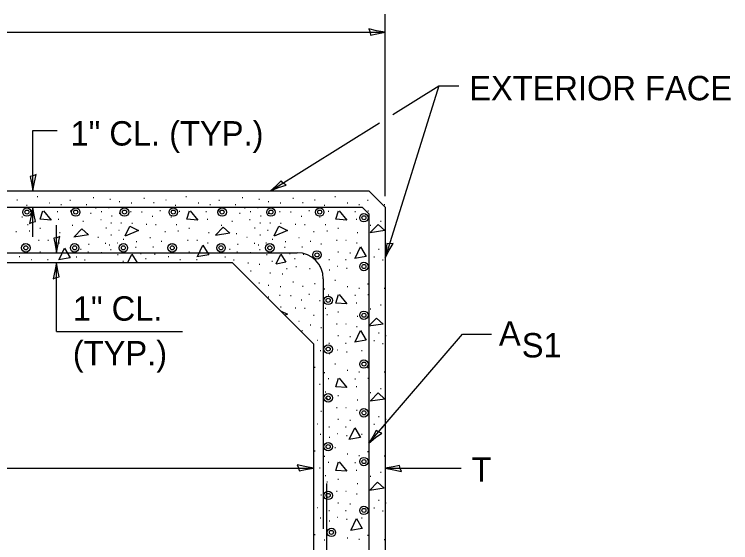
# Model space of a CAD drawing. Extents: x 43425 to 44105, y 33309 to 33761.
# Drawn here: x 43710.6 to 43781, y 33494.1 to 33546.1 of the extents above; entities that cross this region are included whole.
import ezdxf

# ---------------------------------------------------------------- set-up
doc = ezdxf.new("R2010")
doc.units = 0
doc.layers.add('Level 59', color=7, linetype='Continuous')
doc.layers.add('Level 60', color=7, linetype='Continuous')

msp = doc.modelspace()

# ---------------------------------------------------------------- linework, layer by layer
at = {"layer": 'Level 59'}
for p, q in [((43747.021, 33528.199), (43747.021, 33546.1)), ((43660.621, 33544.329), (43747.021, 33544.329)), ((43752.294, 33539.059), (43747.021, 33522.122)), ((43747.772, 33536.234), (43752.294, 33539.059)), ((43752.294, 33539.059), (43754.272, 33539.059)), ((43735.745, 33528.72), (43746.488, 33535.432)), ((43712.384, 33534.663), (43714.78, 33534.663)), ((43712.384, 33528.72), (43712.384, 33534.663)), ((43712.384, 33524.191), (43712.384, 33527.12)), ((43714.711, 33522.64), (43714.711, 33525.354)), ((43714.711, 33514.882), (43714.711, 33521.68)), ((43714.711, 33514.882), (43727.082, 33514.882)), ((43745.421, 33503.892), (43754.621, 33514.623)), ((43754.621, 33514.623), (43757.477, 33514.623)), ((43667.661, 33501.436), (43739.981, 33501.436)), ((43747.021, 33501.436), (43754.492, 33501.436))]:
    msp.add_line(p, q, dxfattribs=at)
for points in [[(43745.422, 33544.664), (43745.552, 33544.356), (43745.602, 33544.061), (43746.221, 33544.191), (43747.021, 33544.329), (43746.168, 33544.484)], [(43712.719, 33530.32), (43712.411, 33530.19), (43712.117, 33530.139), (43712.246, 33529.52), (43712.384, 33528.72), (43712.539, 33529.574)], [(43737.279, 33529.284), (43737.005, 33529.476), (43736.807, 33529.699), (43736.35, 33529.261), (43735.745, 33528.72), (43736.551, 33529.041)], [(43712.049, 33525.521), (43712.357, 33525.651), (43712.652, 33525.701), (43712.523, 33526.32), (43712.384, 33527.12), (43712.229, 33526.267)], [(43715.046, 33524.24), (43714.738, 33524.11), (43714.443, 33524.059), (43714.573, 33523.44), (43714.711, 33522.64), (43714.866, 33523.494)], [(43747.817, 33523.55), (43747.484, 33523.517), (43747.188, 33523.557), (43747.127, 33522.927), (43747.021, 33522.122), (43747.423, 33522.891)], [(43714.376, 33520.081), (43714.684, 33520.211), (43714.979, 33520.261), (43714.849, 33520.88), (43714.711, 33521.68), (43714.556, 33520.827)], [(43746.717, 33504.889), (43746.399, 33504.99), (43746.142, 33505.144), (43745.837, 33504.59), (43745.421, 33503.892), (43746.095, 33504.439)], [(43738.382, 33501.771), (43738.512, 33501.463), (43738.562, 33501.168), (43739.181, 33501.297), (43739.981, 33501.436), (43739.128, 33501.591)], [(43748.621, 33501.101), (43748.491, 33501.409), (43748.441, 33501.703), (43747.821, 33501.574), (43747.021, 33501.436), (43747.875, 33501.281)]]:
    msp.add_lwpolyline(points, close=True, dxfattribs=at)
at = {"layer": 'Level 60'}
for p, q in [((43662.221, 33528.72), (43745.421, 33528.72)), ((43747.021, 33527.12), (43745.421, 33528.72)), ((43710.797, 33527.839), (43710.861, 33527.839)), ((43712.791, 33528.183), (43712.855, 33528.183)), ((43716.011, 33527.798), (43716.075, 33527.798)), ((43718.308, 33528.059), (43718.372, 33528.059)), ((43719.955, 33527.894), (43720.019, 33527.894)), ((43720.877, 33527.674), (43720.941, 33527.674)), ((43723.298, 33528.004), (43723.362, 33528.004)), ((43725.444, 33527.839), (43725.508, 33527.839)), ((43727.439, 33528.183), (43727.503, 33528.183)), ((43730.658, 33527.798), (43730.722, 33527.798)), ((43732.956, 33528.059), (43733.02, 33528.059)), ((43734.602, 33527.894), (43734.666, 33527.894)), ((43735.524, 33527.674), (43735.588, 33527.674)), ((43737.946, 33528.004), (43738.01, 33528.004)), ((43740.092, 33527.839), (43740.156, 33527.839)), ((43742.087, 33528.183), (43742.151, 33528.183)), ((43745.306, 33527.798), (43745.37, 33527.798)), ((43701.538, 33527.12), (43744.758, 33527.12)), ((43711.746, 33527.316), (43711.81, 33527.316)), ((43714.002, 33527.536), (43714.066, 33527.536)), ((43715.144, 33527.399), (43715.208, 33527.399)), ((43717.634, 33527.371), (43717.698, 33527.371)), ((43718.556, 33527.068), (43718.62, 33527.068)), ((43719.836, 33527.096), (43719.9, 33527.096)), ((43722.046, 33527.536), (43722.11, 33527.536)), ((43724.247, 33527.591), (43724.311, 33527.591)), ((43726.393, 33527.316), (43726.457, 33527.316)), ((43728.65, 33527.536), (43728.714, 33527.536)), ((43729.792, 33527.399), (43729.856, 33527.399)), ((43732.282, 33527.371), (43732.346, 33527.371)), ((43733.204, 33527.068), (43733.268, 33527.068)), ((43734.483, 33527.096), (43734.547, 33527.096)), ((43736.693, 33527.536), (43736.757, 33527.536)), ((43738.895, 33527.591), (43738.959, 33527.591)), ((43741.041, 33527.316), (43741.105, 33527.316)), ((43743.297, 33527.536), (43743.361, 33527.536)), ((43744.439, 33527.399), (43744.503, 33527.399)), ((43745.421, 33526.457), (43744.758, 33527.12)), ((43746.93, 33527.371), (43746.994, 33527.371)), ((43747.021, 33527.12), (43747.021, 33467.92)), ((43712.117, 33526.738), (43712.181, 33526.738)), ((43714.759, 33526.683), (43714.823, 33526.683)), ((43716.038, 33526.766), (43716.102, 33526.766)), ((43718.061, 33526.518), (43718.125, 33526.518)), ((43719.106, 33526.683), (43719.17, 33526.683)), ((43720.12, 33526.27), (43720.184, 33526.27)), ((43720.863, 33526.532), (43720.927, 33526.532)), ((43721.977, 33526.683), (43722.041, 33526.683)), ((43723.064, 33526.655), (43723.128, 33526.655)), ((43724.123, 33526.243), (43724.187, 33526.243)), ((43724.88, 33526.807), (43724.944, 33526.807)), ((43726.765, 33526.738), (43726.829, 33526.738)), ((43729.407, 33526.683), (43729.471, 33526.683)), ((43730.686, 33526.766), (43730.75, 33526.766)), ((43732.709, 33526.518), (43732.773, 33526.518)), ((43733.754, 33526.683), (43733.818, 33526.683)), ((43734.767, 33526.27), (43734.831, 33526.27)), ((43735.511, 33526.532), (43735.575, 33526.532)), ((43736.625, 33526.683), (43736.689, 33526.683)), ((43737.712, 33526.655), (43737.776, 33526.655)), ((43738.771, 33526.243), (43738.835, 33526.243)), ((43739.528, 33526.807), (43739.592, 33526.807)), ((43741.413, 33526.738), (43741.477, 33526.738)), ((43744.054, 33526.683), (43744.118, 33526.683)), ((43745.333, 33526.766), (43745.397, 33526.766)), ((43745.421, 33526.457), (43745.421, 33468.583)), ((43711.292, 33526.161), (43711.356, 33526.161)), ((43714.883, 33525.94), (43714.947, 33525.94)), ((43717.29, 33525.748), (43717.354, 33525.748)), ((43719.051, 33525.899), (43719.115, 33525.899)), ((43720.051, 33525.583), (43720.115, 33525.583)), ((43721.042, 33525.583), (43721.106, 33525.583)), ((43722.101, 33525.555), (43722.165, 33525.555)), ((43725.939, 33526.161), (43726.003, 33526.161)), ((43729.53, 33525.94), (43729.594, 33525.94)), ((43731.938, 33525.748), (43732.002, 33525.748)), ((43733.699, 33525.899), (43733.763, 33525.899)), ((43734.699, 33525.583), (43734.763, 33525.583)), ((43735.689, 33525.583), (43735.753, 33525.583)), ((43736.749, 33525.555), (43736.813, 33525.555)), ((43740.587, 33526.161), (43740.651, 33526.161)), ((43744.178, 33525.94), (43744.242, 33525.94)), ((43746.586, 33525.748), (43746.65, 33525.748)), ((43711.842, 33525.417), (43711.906, 33525.417)), ((43712.007, 33524.785), (43712.071, 33524.785)), ((43713.067, 33525.06), (43713.131, 33525.06)), ((43716.245, 33525.363), (43716.309, 33525.363)), ((43719.547, 33525.087), (43719.611, 33525.087)), ((43720.821, 33524.867), (43720.885, 33524.867)), ((43723.532, 33525.445), (43723.596, 33525.445)), ((43724.453, 33525.404), (43724.517, 33525.404)), ((43726.49, 33525.417), (43726.554, 33525.417)), ((43726.655, 33524.785), (43726.719, 33524.785)), ((43727.714, 33525.06), (43727.778, 33525.06)), ((43730.892, 33525.363), (43730.956, 33525.363)), ((43734.194, 33525.087), (43734.258, 33525.087)), ((43735.469, 33524.867), (43735.533, 33524.867)), ((43738.18, 33525.445), (43738.244, 33525.445)), ((43739.101, 33525.404), (43739.165, 33525.404)), ((43741.137, 33525.417), (43741.201, 33525.417)), ((43741.303, 33524.785), (43741.367, 33524.785)), ((43742.362, 33525.06), (43742.426, 33525.06)), ((43745.54, 33525.363), (43745.604, 33525.363)), ((43710.7, 33524.729), (43710.764, 33524.729)), ((43714.993, 33524.619), (43715.057, 33524.619)), ((43717.731, 33524.537), (43717.795, 33524.537)), ((43718.762, 33524.179), (43718.826, 33524.179)), ((43720.051, 33524.385), (43720.115, 33524.385)), ((43723.876, 33524.124), (43723.94, 33524.124)), ((43725.348, 33524.729), (43725.412, 33524.729)), ((43729.641, 33524.619), (43729.705, 33524.619)), ((43732.378, 33524.537), (43732.442, 33524.537)), ((43733.41, 33524.179), (43733.474, 33524.179)), ((43734.699, 33524.385), (43734.763, 33524.385)), ((43738.523, 33524.124), (43738.587, 33524.124)), ((43739.996, 33524.729), (43740.06, 33524.729)), ((43744.288, 33524.619), (43744.352, 33524.619)), ((43747.026, 33524.537), (43747.09, 33524.537)), ((43711.415, 33523.505), (43711.479, 33523.505)), ((43712.943, 33523.877), (43713.007, 33523.877)), ((43713.851, 33523.877), (43713.915, 33523.877)), ((43714.924, 33523.601), (43714.988, 33523.601)), ((43717.855, 33523.464), (43717.919, 33523.464)), ((43719.505, 33523.574), (43719.569, 33523.574)), ((43719.9, 33523.409), (43719.964, 33523.409)), ((43720.657, 33523.601), (43720.721, 33523.601)), ((43721.276, 33523.959), (43721.34, 33523.959)), ((43722.555, 33523.725), (43722.619, 33523.725)), ((43725.004, 33523.767), (43725.068, 33523.767)), ((43726.063, 33523.505), (43726.127, 33523.505)), ((43727.591, 33523.877), (43727.655, 33523.877)), ((43728.498, 33523.877), (43728.562, 33523.877)), ((43729.572, 33523.601), (43729.636, 33523.601)), ((43732.502, 33523.464), (43732.566, 33523.464)), ((43734.153, 33523.574), (43734.217, 33523.574)), ((43734.547, 33523.409), (43734.611, 33523.409)), ((43735.304, 33523.601), (43735.368, 33523.601)), ((43735.923, 33523.959), (43735.987, 33523.959)), ((43737.203, 33523.725), (43737.267, 33523.725)), ((43739.652, 33523.767), (43739.716, 33523.767)), ((43740.711, 33523.505), (43740.775, 33523.505)), ((43742.238, 33523.877), (43742.302, 33523.877)), ((43743.146, 33523.877), (43743.21, 33523.877)), ((43744.219, 33523.601), (43744.283, 33523.601)), ((43713.066, 33522.739), (43713.13, 33522.739)), ((43717.07, 33523.001), (43717.134, 33523.001)), ((43717.786, 33522.739), (43717.85, 33522.739)), ((43719.093, 33522.671), (43719.157, 33522.671)), ((43720.01, 33522.946), (43720.074, 33522.946)), ((43722.486, 33523.193), (43722.55, 33523.193)), ((43724.178, 33523.216), (43724.242, 33523.216)), ((43727.714, 33522.739), (43727.778, 33522.739)), ((43731.718, 33523.001), (43731.782, 33523.001)), ((43732.433, 33522.739), (43732.497, 33522.739)), ((43733.74, 33522.671), (43733.804, 33522.671)), ((43734.657, 33522.946), (43734.721, 33522.946)), ((43737.134, 33523.193), (43737.198, 33523.193)), ((43738.826, 33523.216), (43738.89, 33523.216)), ((43742.362, 33522.739), (43742.426, 33522.739)), ((43746.365, 33523.001), (43746.429, 33523.001)), ((43669.261, 33522.64), (43738.381, 33522.64)), ((43711.031, 33522.272), (43711.095, 33522.272)), ((43712.2, 33521.969), (43712.264, 33521.969)), ((43713.823, 33521.969), (43713.887, 33521.969)), ((43714.263, 33522.629), (43714.327, 33522.629)), ((43716.63, 33522.244), (43716.694, 33522.244)), ((43720.711, 33522.464), (43720.775, 33522.464)), ((43722.968, 33522.574), (43723.032, 33522.574)), ((43723.463, 33522.079), (43723.527, 33522.079)), ((43724.33, 33522.505), (43724.394, 33522.505)), ((43725.678, 33522.272), (43725.742, 33522.272)), ((43726.847, 33521.969), (43726.911, 33521.969)), ((43728.471, 33521.969), (43728.535, 33521.969)), ((43728.911, 33522.629), (43728.975, 33522.629)), ((43731.277, 33522.244), (43731.341, 33522.244)), ((43735.359, 33522.464), (43735.423, 33522.464)), ((43737.615, 33522.574), (43737.679, 33522.574)), ((43738.111, 33522.079), (43738.175, 33522.079)), ((43738.977, 33522.505), (43739.041, 33522.505)), ((43740.326, 33522.272), (43740.39, 33522.272)), ((43741.495, 33521.969), (43741.559, 33521.969)), ((43743.119, 33521.969), (43743.183, 33521.969)), ((43743.559, 33522.629), (43743.623, 33522.629)), ((43745.925, 33522.244), (43745.989, 33522.244)), ((43685.492, 33521.68), (43731.981, 33521.68)), ((43717.469, 33521.942), (43717.533, 33521.942)), ((43721.234, 33521.79), (43721.298, 33521.79)), ((43731.981, 33521.68), (43739.981, 33513.68)), ((43732.117, 33521.942), (43732.181, 33521.942)), ((43733.534, 33521.639), (43733.598, 33521.639)), ((43734.644, 33521.515), (43734.708, 33521.515)), ((43735.882, 33521.79), (43735.946, 33521.79)), ((43738.235, 33521.281), (43738.299, 33521.281)), ((43742.293, 33521.309), (43742.357, 33521.309)), ((43746.765, 33521.942), (43746.829, 33521.942)), ((43733.781, 33520.855), (43733.845, 33520.855)), ((43735.689, 33520.648), (43735.753, 33520.648)), ((43736.914, 33520.566), (43736.978, 33520.566)), ((43737.34, 33521.089), (43737.404, 33521.089)), ((43739.597, 33521.089), (43739.661, 33521.089)), ((43740.642, 33521.254), (43740.706, 33521.254)), ((43741.537, 33520.951), (43741.601, 33520.951)), ((43743.242, 33521.13), (43743.306, 33521.13)), ((43744.715, 33521.254), (43744.779, 33521.254)), ((43745.416, 33521.143), (43745.48, 33521.143)), ((43747.026, 33521.089), (43747.09, 33521.089)), ((43740.941, 33520.08), (43740.941, 33495.456)), ((43742.087, 33519.947), (43742.151, 33519.947)), ((43734.602, 33519.658), (43734.666, 33519.658)), ((43735.524, 33519.438), (43735.588, 33519.438)), ((43736.693, 33519.3), (43736.757, 33519.3)), ((43737.946, 33519.768), (43738.01, 33519.768)), ((43738.895, 33519.355), (43738.959, 33519.355)), ((43740.092, 33519.603), (43740.156, 33519.603)), ((43743.297, 33519.3), (43743.361, 33519.3)), ((43744.439, 33519.163), (43744.503, 33519.163)), ((43745.306, 33519.561), (43745.37, 33519.561)), ((43736.625, 33518.447), (43736.689, 33518.447)), ((43739.528, 33518.571), (43739.592, 33518.571)), ((43741.041, 33519.08), (43741.105, 33519.08)), ((43741.413, 33518.502), (43741.477, 33518.502)), ((43744.054, 33518.447), (43744.118, 33518.447)), ((43745.333, 33518.529), (43745.397, 33518.529)), ((43746.93, 33519.135), (43746.994, 33519.135)), ((43735.511, 33518.295), (43735.575, 33518.295)), ((43737.712, 33518.419), (43737.776, 33518.419)), ((43738.771, 33518.007), (43738.835, 33518.007)), ((43740.587, 33517.924), (43740.651, 33517.924)), ((43736.749, 33517.319), (43736.813, 33517.319)), ((43738.18, 33517.209), (43738.244, 33517.209)), ((43739.101, 33517.167), (43739.165, 33517.167)), ((43741.137, 33517.181), (43741.201, 33517.181)), ((43744.178, 33517.704), (43744.242, 33517.704)), ((43745.54, 33517.126), (43745.604, 33517.126)), ((43746.586, 33517.511), (43746.65, 33517.511)), ((43739.996, 33516.493), (43740.06, 33516.493)), ((43741.303, 33516.548), (43741.367, 33516.548)), ((43742.362, 33516.823), (43742.426, 33516.823)), ((43744.288, 33516.383), (43744.352, 33516.383)), ((43738.523, 33515.888), (43738.587, 33515.888)), ((43742.238, 33515.641), (43742.302, 33515.641)), ((43743.146, 33515.641), (43743.21, 33515.641)), ((43747.026, 33516.301), (43747.09, 33516.301)), ((43738.826, 33514.98), (43738.89, 33514.98)), ((43739.652, 33515.531), (43739.716, 33515.531)), ((43740.711, 33515.269), (43740.775, 33515.269)), ((43744.219, 33515.365), (43744.283, 33515.365)), ((43742.362, 33514.503), (43742.426, 33514.503)), ((43743.559, 33514.393), (43743.623, 33514.393)), ((43746.365, 33514.765), (43746.429, 33514.765)), ((43739.981, 33513.68), (43739.981, 33481.36)), ((43740.326, 33514.036), (43740.39, 33514.036)), ((43741.495, 33513.733), (43741.559, 33513.733)), ((43743.119, 33513.733), (43743.183, 33513.733)), ((43745.925, 33514.008), (43745.989, 33514.008)), ((43746.765, 33513.705), (43746.829, 33513.705)), ((43740.642, 33513.017), (43740.706, 33513.017)), ((43742.293, 33513.073), (43742.357, 33513.073)), ((43743.242, 33512.894), (43743.306, 33512.894)), ((43744.715, 33513.017), (43744.779, 33513.017)), ((43745.416, 33512.907), (43745.48, 33512.907)), ((43747.026, 33512.852), (43747.09, 33512.852)), ((43741.537, 33512.715), (43741.601, 33512.715)), ((43742.087, 33511.711), (43742.151, 33511.711)), ((43740.092, 33511.367), (43740.156, 33511.367)), ((43741.041, 33510.844), (43741.105, 33510.844)), ((43743.297, 33511.064), (43743.361, 33511.064)), ((43744.439, 33510.926), (43744.503, 33510.926)), ((43745.306, 33511.325), (43745.37, 33511.325)), ((43746.93, 33510.899), (43746.994, 33510.899)), ((43741.413, 33510.266), (43741.477, 33510.266)), ((43744.054, 33510.211), (43744.118, 33510.211)), ((43745.333, 33510.293), (43745.397, 33510.293)), ((43740.587, 33509.688), (43740.651, 33509.688)), ((43744.178, 33509.468), (43744.242, 33509.468)), ((43741.137, 33508.945), (43741.201, 33508.945)), ((43742.362, 33508.587), (43742.426, 33508.587)), ((43745.54, 33508.89), (43745.604, 33508.89)), ((43746.586, 33509.275), (43746.65, 33509.275)), ((43739.996, 33508.257), (43740.06, 33508.257)), ((43741.303, 33508.312), (43741.367, 33508.312)), ((43744.288, 33508.147), (43744.352, 33508.147)), ((43747.026, 33508.065), (43747.09, 33508.065)), ((43742.238, 33507.404), (43742.302, 33507.404)), ((43743.146, 33507.404), (43743.21, 33507.404)), ((43740.711, 33507.033), (43740.775, 33507.033)), ((43744.219, 33507.129), (43744.283, 33507.129)), ((43746.365, 33506.529), (43746.429, 33506.529)), ((43740.326, 33505.799), (43740.39, 33505.799)), ((43742.362, 33506.267), (43742.426, 33506.267)), ((43743.559, 33506.157), (43743.623, 33506.157)), ((43745.925, 33505.772), (43745.989, 33505.772)), ((43741.495, 33505.497), (43741.559, 33505.497)), ((43743.119, 33505.497), (43743.183, 33505.497)), ((43746.765, 33505.469), (43746.829, 33505.469)), ((43740.642, 33504.781), (43740.706, 33504.781)), ((43741.537, 33504.479), (43741.601, 33504.479)), ((43742.293, 33504.836), (43742.357, 33504.836)), ((43743.242, 33504.657), (43743.306, 33504.657)), ((43744.715, 33504.781), (43744.779, 33504.781)), ((43745.416, 33504.671), (43745.48, 33504.671)), ((43747.026, 33504.616), (43747.09, 33504.616)), ((43740.092, 33503.131), (43740.156, 33503.131)), ((43742.087, 33503.475), (43742.151, 33503.475)), ((43745.306, 33503.089), (43745.37, 33503.089)), ((43741.041, 33502.607), (43741.105, 33502.607)), ((43743.297, 33502.828), (43743.361, 33502.828)), ((43744.439, 33502.69), (43744.503, 33502.69)), ((43746.93, 33502.663), (43746.994, 33502.663)), ((43741.413, 33502.03), (43741.477, 33502.03)), ((43744.054, 33501.975), (43744.118, 33501.975)), ((43745.333, 33502.057), (43745.397, 33502.057)), ((43740.587, 33501.452), (43740.651, 33501.452)), ((43744.178, 33501.232), (43744.242, 33501.232)), ((43746.586, 33501.039), (43746.65, 33501.039)), ((43741.137, 33500.709), (43741.201, 33500.709)), ((43742.362, 33500.351), (43742.426, 33500.351)), ((43745.54, 33500.654), (43745.604, 33500.654)), ((43739.996, 33500.021), (43740.06, 33500.021)), ((43741.261, 33499.915), (43741.261, 33474.64)), ((43741.303, 33500.076), (43741.367, 33500.076)), ((43744.288, 33499.911), (43744.352, 33499.911)), ((43747.026, 33499.828), (43747.09, 33499.828)), ((43740.711, 33498.797), (43740.775, 33498.797)), ((43742.238, 33499.168), (43742.302, 33499.168)), ((43743.146, 33499.168), (43743.21, 33499.168)), ((43744.219, 33498.893), (43744.283, 33498.893)), ((43742.362, 33498.031), (43742.426, 33498.031)), ((43746.365, 33498.292), (43746.429, 33498.292)), ((43740.326, 33497.563), (43740.39, 33497.563)), ((43743.559, 33497.921), (43743.623, 33497.921)), ((43745.925, 33497.536), (43745.989, 33497.536)), ((43741.495, 33497.261), (43741.559, 33497.261)), ((43743.119, 33497.261), (43743.183, 33497.261)), ((43746.765, 33497.233), (43746.829, 33497.233)), ((43740.642, 33496.545), (43740.706, 33496.545)), ((43741.537, 33496.243), (43741.601, 33496.243)), ((43742.293, 33496.6), (43742.357, 33496.6)), ((43743.242, 33496.421), (43743.306, 33496.421)), ((43744.715, 33496.545), (43744.779, 33496.545)), ((43745.416, 33496.435), (43745.48, 33496.435)), ((43747.026, 33496.38), (43747.09, 33496.38)), ((43742.087, 33495.238), (43742.151, 33495.238)), ((43740.092, 33494.894), (43740.156, 33494.894)), ((43743.297, 33494.591), (43743.361, 33494.591)), ((43745.306, 33494.853), (43745.37, 33494.853)), ((43741.041, 33494.371), (43741.105, 33494.371)), ((43744.439, 33494.454), (43744.503, 33494.454)), ((43746.93, 33494.427), (43746.994, 33494.427))]:
    msp.add_line(p, q, dxfattribs=at)
for points in [[(43713.437, 33526.757), (43714.19, 33525.844), (43713.1, 33525.924), (43713.373, 33526.774)], [(43727.858, 33526.757), (43728.611, 33525.844), (43727.521, 33525.924), (43727.794, 33526.774)], [(43742.505, 33526.757), (43743.259, 33525.844), (43742.169, 33525.924), (43742.441, 33526.774)], [(43716.438, 33524.213), (43717.207, 33524.982), (43717.848, 33524.389), (43716.424, 33524.18)], [(43721.465, 33524.29), (43721.929, 33525.235), (43722.779, 33524.835), (43721.455, 33524.27)], [(43730.342, 33524.374), (43731.111, 33525.143), (43731.752, 33524.551), (43730.328, 33524.342)], [(43736.113, 33524.29), (43736.577, 33525.235), (43737.426, 33524.835), (43736.102, 33524.27)], [(43745.571, 33524.633), (43746.341, 33525.402), (43746.981, 33524.809), (43745.557, 33524.601)], [(43728.587, 33522.272), (43729.1, 33523.378), (43729.677, 33522.416), (43728.523, 33522.224)], [(43714.975, 33521.981), (43715.487, 33523.087), (43716.064, 33522.125), (43714.91, 33521.933)], [(43744.076, 33522.111), (43744.589, 33523.216), (43745.165, 33522.255), (43744.012, 33522.062)], [(43747.081, 33522.739), (43747.126, 33522.739)], [(43721.736, 33521.68), (43722.122, 33522.479)], [(43722.122, 33522.479), (43722.602, 33521.694)], [(43736.321, 33521.55), (43736.769, 33522.479), (43737.25, 33521.694), (43736.313, 33521.517)], [(43722.602, 33521.694), (43722.529, 33521.68)], [(43742.505, 33518.521), (43743.259, 33517.608), (43742.169, 33517.688), (43742.441, 33518.537)], [(43736.738, 33516.923), (43737.426, 33516.599)], [(43737.426, 33516.599), (43737.171, 33516.49)], [(43745.41, 33515.427), (43746.179, 33516.195), (43746.82, 33515.603), (43745.396, 33515.394)], [(43744.076, 33513.875), (43744.589, 33514.98), (43745.165, 33514.019), (43744.012, 33513.826)], [(43747.081, 33514.503), (43747.126, 33514.503)], [(43742.505, 33510.285), (43743.259, 33509.372), (43742.169, 33509.452), (43742.441, 33510.301)], [(43745.572, 33508.064), (43746.341, 33508.833), (43746.982, 33508.24), (43745.558, 33508.032)], [(43747.081, 33506.267), (43747.126, 33506.267)], [(43743.526, 33504.312), (43744.039, 33505.417), (43744.616, 33504.456), (43743.462, 33504.263)], [(43742.505, 33502.049), (43743.259, 33501.135), (43742.169, 33501.216), (43742.441, 33502.065)], [(43745.507, 33499.278), (43746.276, 33500.047), (43746.917, 33499.454), (43745.493, 33499.245)], [(43747.081, 33498.031), (43747.126, 33498.031)], [(43743.688, 33495.364), (43744.201, 33496.469), (43744.777, 33495.508), (43743.624, 33495.315)]]:
    msp.add_lwpolyline(points, dxfattribs=at)
for centre, radius in [((43711.795, 33526.64), 0.416), ((43716.595, 33526.64), 0.416), ((43721.395, 33526.64), 0.416), ((43726.195, 33526.64), 0.416), ((43730.995, 33526.64), 0.416), ((43735.795, 33526.64), 0.416), ((43740.595, 33526.64), 0.416), ((43711.795, 33526.64), 0.2), ((43716.595, 33526.64), 0.2), ((43721.395, 33526.64), 0.2), ((43726.195, 33526.64), 0.2), ((43730.995, 33526.64), 0.2), ((43735.795, 33526.64), 0.2), ((43740.595, 33526.64), 0.2), ((43744.941, 33526.079), 0.416), ((43744.941, 33526.079), 0.2), ((43711.687, 33523.12), 0.416), ((43716.487, 33523.12), 0.416), ((43721.287, 33523.12), 0.416), ((43726.087, 33523.12), 0.416), ((43730.887, 33523.12), 0.416), ((43735.687, 33523.12), 0.416), ((43711.687, 33523.12), 0.2), ((43716.487, 33523.12), 0.2), ((43721.287, 33523.12), 0.2), ((43726.087, 33523.12), 0.2), ((43730.887, 33523.12), 0.2), ((43735.687, 33523.12), 0.2), ((43740.323, 33522.42), 0.416), ((43740.323, 33522.42), 0.2), ((43744.941, 33521.279), 0.416), ((43744.941, 33521.279), 0.2), ((43741.421, 33517.95), 0.416), ((43741.421, 33517.95), 0.2), ((43744.941, 33516.479), 0.416), ((43744.941, 33516.479), 0.2), ((43741.421, 33513.15), 0.416), ((43741.421, 33513.15), 0.2), ((43744.941, 33511.679), 0.416), ((43744.941, 33511.679), 0.2), ((43741.421, 33508.35), 0.416), ((43741.421, 33508.35), 0.2), ((43744.941, 33506.879), 0.416), ((43744.941, 33506.879), 0.2), ((43741.421, 33503.55), 0.416), ((43741.421, 33503.55), 0.2), ((43744.941, 33502.079), 0.416), ((43744.941, 33502.079), 0.2), ((43741.421, 33498.75), 0.416), ((43741.421, 33498.75), 0.2), ((43744.941, 33497.279), 0.416), ((43744.941, 33497.279), 0.2), ((43741.741, 33495.115), 0.416), ((43741.741, 33495.115), 0.2)]:
    msp.add_circle(centre, radius, dxfattribs=at)
msp.add_arc((43738.381, 33520.08), 2.56, 0, 90, dxfattribs=at)

# ---------------------------------------------------------------- texts
at = {"layer": 'Level 59'}
for s, p in [('EXTERIOR FACE', (43755.291, 33537.641)), ('1" CL. (TYP.)', (43716.088, 33533.184)), ('1" CL.', (43716.313, 33515.946)), ('A', (43758.217, 33513.494)), ('S1', (43760.462, 33512.333)), ('(TYP.)', (43716.313, 33511.546)), ('T', (43755.528, 33500.095))]:
    msp.add_text(s, height=2.4, dxfattribs=at).set_placement(p)

doc.saveas('drawing.dxf')
